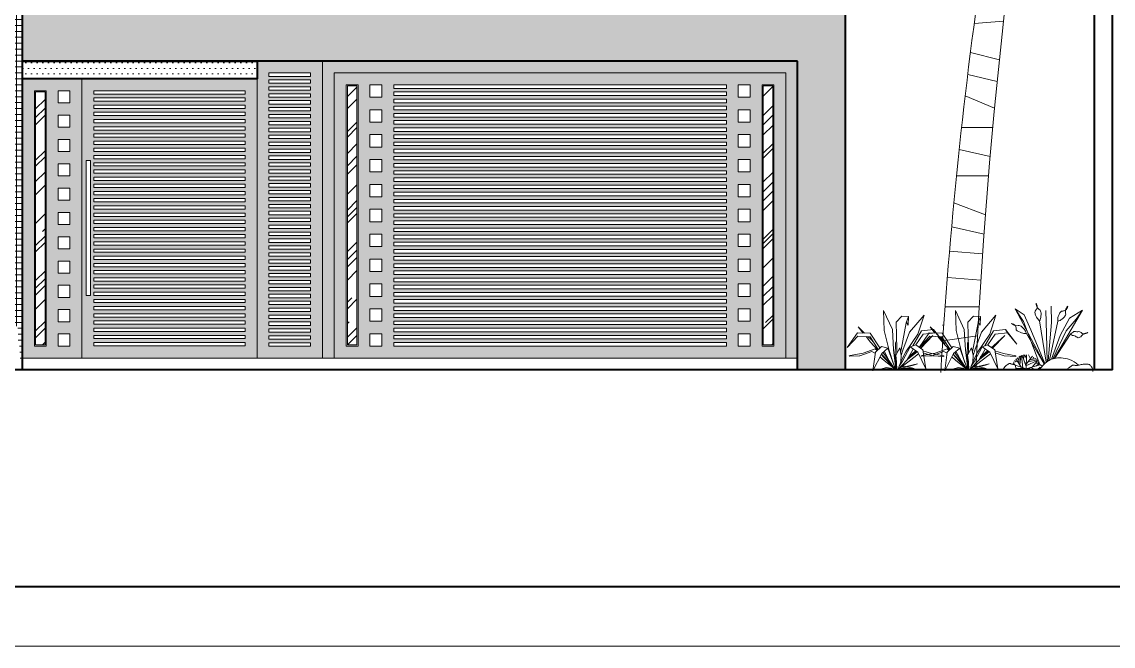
# Model space of a CAD drawing. Header units: millimetres. Extents: x 13204 to 24802, y 21209 to 40694.
# Drawn here: x 16033 to 16952, y 24804 to 25330 of the extents above; entities that cross this region are included whole.
import ezdxf

# ---------------------------------------------------------------- set-up
doc = ezdxf.new("R2010")
doc.units = ezdxf.units.MM
for name, color, linetype, lineweight in [('Hachura', 8, 'Continuous', 0), ('Layout', 6, 'Continuous', 15), ('Meia Parede', 11, 'Continuous', 40), ('Moveis', 6, 'Continuous', 13), ('Paredes', 1, 'Continuous', 40), ('PISO', 5, 'Continuous', 5), ('TEXTO', 4, 'Continuous', 5), ('Vegetação', 3, 'Continuous', 5)]:
    doc.layers.add(name, color=color, linetype=linetype, lineweight=lineweight)
doc.layers.add('HACHURAS', color=8, linetype='Continuous')
pattern_1 = [(45, (-10842.343, 7845.213), (21.552615, 57.47364), [381, -50.8, 127, -25.4]), (45, (-10827.436, 7878.08), (-41.847994, 5.92697), [76.2, -8.382, 152.4, -19.05]), (45, (-10848.63, 7869.46), (81.3611205, 105.428207), [203.2, -35.56, 101.6, -25.4])]

# ---------------------------------------------------------------- blocks, each defined once
blk = doc.blocks.new('Arv010')
at = {"layer": 'Vegetação', "color": 8}
for p, q in [((13.7, 2915.5), (-233.7, 2935.9)), ((-198.8, 2610.6), (45, 2672.3)), ((67.8, 2486.8), (-180.1, 2427.1)), ((-158.3, 2203.3), (89.1, 2308.4)), ((119.3, 2041.5), (-143, 2039.3)), ((-121.4, 1796.5), (139.4, 1855.9)), ((162.2, 1634.3), (-107.6, 1633.3)), ((-81.6, 1306.7), (184.3, 1407.5)), ((203, 1205.1), (-69.4, 1143.6)), ((-57.7, 978), (220.9, 1000)), ((239.3, 776.5), (-42.8, 755.2)), ((-28.8, 529.9), (258, 531.5)), ((280.2, 377.3), (269.1, 377.3)), ((278.1, 244.7), (-14.8, 286))]:
    blk.add_line(p, q, dxfattribs=at)
for centre, radius, start, end in [((-41385.2, -2531.9), 41755.8, 3.44774, 13.30597), ((-47862.7, -2331.8), 47919.5, 2.78914, 11.13741)]:
    blk.add_arc(centre, radius, start, end, dxfattribs=at)
blk = doc.blocks.new('Arb037')
at = {"layer": 'Vegetação', "color": 8}
for points in [[(-43, 411.7, 0.039251), (-35.6, 431.2, 0.049088), (-32.4, 447.6, 0.038707), (-32, 478.5, 0.078335), (-35.4, 493.5, 0.166205), (-47.3, 507.5, -0.119053), (-65.4, 525.1, -0.064945), (-72.2, 539.9, -0.052013), (-76.2, 559.9), (-76.2, 559.9, -0.077173), (-67.3, 541.7, -0.094047), (-65.4, 525.1, -0.190917), (-76.7, 501.8, 0.242983), (-83.8, 482.2, 0.059127), (-79.9, 466.6, 0.035609), (-68.8, 442.4, 0.048452), (-58.4, 427.3, 0.040767)], [(174.8, 482.5, -0.166205), (173.3, 464.2, -0.078335), (165.1, 451.2, -0.038707), (142.9, 429.6, -0.049088), (129.1, 420.2, -0.039251), (110.1, 411.7, -0.040767), (110.2, 433.6, -0.048452), (113.6, 451.7, -0.035609), (122.8, 476.7, -0.059127), (131, 490.4, -0.242983), (149.9, 499.2, 0.190917), (174.5, 507.7, -0.064945), (180.1, 523, -0.052013), (191.4, 539.9), (191.4, 539.9, -0.077173), (184.8, 520.8, -0.094047), (174.5, 507.7, 0.119053)]]:
    blk.add_lwpolyline(points, format="xyb", close=True, dxfattribs=at)
for points in [[(9.7, 54.8), (-115.8, 335.7), (-172.6, 459), (-249.3, 509.8), (-178.5, 402.5), (-30.9, 44.1), (-11.7, 31.4)], [(5.9, 51.1), (-249.3, 509.8)], [(7.7, 501), (18.1, 302.7), (30, 71.3)], [(38, 76.8), (57.1, 399.1), (51.9, 536.8)], [(75.4, 94.9), (181.7, 332), (265.6, 433), (316.4, 509.8), (209, 439), (132.2, 291.4), (63.8, 90.5)], [(87.5, 98.5), (316.4, 509.8)], [(21.7, 65.2), (-43, 411.7), (-43, 411.7)], [(48.8, 83.1), (110.1, 411.7), (110.1, 411.7)], [(-239.7, 34.3), (-147.5, 4.4), (-147.5, 124.4)], [(-208.8, 79.1), (-224.7, 96.3)], [(-210.2, 51.7), (-207.4, 108.4)], [(-207.8, 99.4), (-200.5, 112)], [(-200.6, 38.2), (-193.2, 115.3)], [(-173.9, 9.4), (-187.6, 117.4)], [(-147.5, 24.4), (-182.7, 119.1)], [(-171, 87.7), (-165.8, 123)], [(-170.3, 94.9), (-160, 123.7)], [(-165.6, 108.1), (-170.2, 122.2)], [(-147.5, 96.1), (-158.9, 123.8)], [(-147.5, 44.4), (-96.2, 112.8)], [(-112.3, 91.3), (-128.3, 122.8)], [(-121.8, 78.6), (-67.1, 93.4)], [(-95.4, 85.8), (-83.9, 106.1)], [(-32.9, -0.2), (-24.5, 13.7), (-15.7, 26.4), (-6.5, 38), (3.1, 48.5), (13, 57.9), (23.2, 66.4), (33.6, 74), (44.3, 80.7), (55.1, 86.5), (66.3, 91.6), (77.9, 95.8), (90, 99.2), (102.8, 101.7), (116.3, 103.4), (130.8, 104.2), (146.2, 104.1), (162.7, 103.1), (180.2, 100.9), (198.3, 97.2), (217, 91.9), (236, 84.5), (255.2, 74.8), (274.3, 62.6), (293.2, 47.5)], [(-256.3, 39.7), (-261.6, 41.4)], [(-246.2, 39.6), (-256.4, 54.8)], [(-219.3, 64.7), (-254.2, 59.3)], [(-236.7, 62), (-244.2, 75.4)], [(-234.8, 32.7), (-238.9, 32.4)], [(-185.5, 16.7), (-234.8, 86.7)], [(-166.5, 10.5), (-233.4, 7.7)], [(-150.8, 31), (-52.4, 77.5)], [(-149.1, 2.2), (-147.5, 4.4), (-146, 2.2)], [(-147.5, 4.4), (-33.4, 41.4)], [(-131.8, 65.3), (-56.1, 82.1)], [(-120.7, 13.1), (-110.4, 2.2)], [(-109.5, 16.7), (-67, 2.2)], [(-95, 19.8), (-51.3, 76.2)], [(-84.6, 8.2), (-81.1, 2.2)], [(-75.7, 91.1), (-61.5, 88.1)], [(-69, 2.9), (-68.5, 2.2)], [(-68.4, 54.1), (-37.8, 53.1)], [(-60.2, 32.7), (-37.4, 52.2)], [(-54.4, 53.6), (-42.4, 62.3)], [(-49.4, 2.2), (-28.9, 22.7)], [(-21, 18.7), (-32.2, 22.2)]]:
    blk.add_lwpolyline(points, dxfattribs=at)
for points in [[(4.2, 49.5), (-151.2, 303.5), (-151.2, 303.5, 0.039251), (-159.7, 322.5, 0.049088), (-169.1, 336.3, 0.038707), (-190.7, 358.5, 0.078335), (-203.7, 366.7, 0.166205), (-222, 368.2, -0.119053), (-247.2, 367.9, -0.064945), (-262.5, 373.5, -0.052013), (-279.4, 384.8), (-279.4, 384.8, -0.077173), (-260.3, 378.2, -0.094047), (-247.2, 367.9, -0.190917), (-238.7, 343.4, 0.242983), (-229.9, 324.5), (-191.2, 307, 0.048452), (-173.1, 303.6, 0.040767), (-151.2, 303.5)], [(93.8, 99.9), (218.3, 303.5), (218.3, 303.5, 0.039251), (237.8, 296, 0.049088), (254.1, 292.9, 0.034828), (285.1, 277.9, 0.078335), (300.1, 281.2, 0.166205), (314.1, 293.1, -0.119053), (331.7, 311.2, 0.094047), (348.3, 313.1, 0.077173), (366.4, 322.1), (366.4, 322.1, 0.052013), (346.5, 318.1, 0.064945), (331.7, 311.2, -0.190917), (308.4, 322.5, 0.242983), (288.8, 329.7, 0.059127), (273.2, 325.8, 0.038843), (249, 329.2, 0.048452), (233.9, 318.8, 0.040767), (218.3, 303.5)], [(-234, -2.7, 0.037392), (-233.3, 6.1, 0.040324), (-234, 14.3, 0.054937), (-239.3, 33.4, 0.167407), (-243.7, 38.5, 0.172038), (-252.2, 40.1, -0.10894), (-265.5, 40.9, -0.075464), (-275.3, 45.4, 0.105818), (-282.5, 48.2, 0.16456), (-289.7, 47, 0.040545), (-314, 31.2, 0.055048), (-326.9, 18.8, 0.049153), (-338.2, 2.2)], [(415.4, -2.7, 0.06443), (411.4, 17.6, 0.074294), (403.3, 33.7, 0.041811), (388.5, 51.1, 0.117717), (381.5, 55.5, 0.079253), (367.5, 57.7, 0.032319), (333, 55.5, 0.040878), (297.8, 47.9, -0.057332), (272.4, 43.3, -0.090347), (259.2, 44.9, 0.109318), (248.2, 45.8, 0.103528), (239.7, 42.7, 0.032795), (216.7, 26.4, 0.050607), (205.9, 15.6, 0.040189), (194.9, -0.2)]]:
    blk.add_lwpolyline(points, format="xyb", dxfattribs=at)
blk = doc.blocks.new('Arb039')
at = {"layer": 'Vegetação', "color": 8, "linetype": 'Continuous'}
for points in [[(-64.7, 162.8), (-32.4, 60.7), (-64.7, 162.8), (-107.1, 332.3), (-112.2, 499.9), (-38.4, 339.5), (-28.5, 168.2), (-8.5, 9.7), (-28.5, 168.2)], [(50.6, 165.5), (106.1, 316.9), (228.4, 461), (177.1, 300.2), (75.8, 151.3), (34.1, 69.7), (75.8, 151.3)], [(-1.6, 176), (-7.2, 401.7), (40, 451.7), (97.3, 448.3), (95.6, 377.9), (97.3, 448.3), (78.6, 395.8), (34.9, 167.5), (31.1, 146.2)], [(40, 451.7), (97.3, 448.3)], [(-4.5, -1.9), (-11.4, -0.3), (-4.5, -1.9), (-20.7, 6.9), (-53.6, 14.5), (-53.2, 14.3), (-53.6, 14.5), (-20.7, 6.9), (-53.6, 14.5), (-20.7, 6.9)], [(-48.6, 13.3), (-28.8, 5.8)], [(145.8, 11.1), (86.9, 25.4), (145.8, 11.1), (87.8, 15.4)]]:
    blk.add_lwpolyline(points, dxfattribs=at)
for points in [[(97.3, 448.3), (40, 451.7)], [(79.7, 399), (95.6, 377.9)], [(-332.5, 311.6), (-418, 189.3), (-329.1, 282.8), (-418, 189.3)], [(-224.8, 308.5), (-142.9, 185.6), (-224.8, 308.5), (-332.5, 311.6)], [(-226, 278.4), (-329.1, 282.8), (-226, 278.4), (-156.9, 172.7)], [(-326.6, 361.9), (-284.9, 310.2), (-326.6, 361.9), (-273, 309.9)], [(-222.4, 232.8), (-260.4, 279.8)], [(-241.2, 279), (-217, 255.6)], [(206.7, 329.7), (134.9, 202.4)], [(160.3, 210.1), (221.2, 300.5)], [(301.9, 290.2), (209.2, 204.5), (301.9, 290.2), (200.6, 182.1)], [(308.6, 338.8), (206.7, 329.7)], [(221.2, 300.5), (326.8, 311.4)], [(326.8, 311.4), (308.6, 338.8)], [(326.8, 311.4), (308.6, 338.8)], [(308.6, 338.8), (405.1, 216.6)], [(405.1, 216.6), (326.8, 311.4)], [(-222.4, 232.8), (-162.3, 167.6)], [(-194.8, 230.7), (-217, 255.6)], [(-130.5, 197.1), (-181.7, 149.6), (-130.5, 197.1), (-76.5, 183.8)], [(-76.5, 183.8), (-130.5, 197.1)], [(-128.1, 139), (-76.5, 183.8)], [(-33.7, 63.9), (-76.5, 183.8)], [(-12, 229), (-14.2, 117.4)], [(-3.7, 243.4), (-12, 229), (-3.7, 243.4), (-3.3, 243.3)], [(23.5, 184.7), (-10.5, 123.4), (23.5, 184.7), (35.3, 124.7)], [(111.2, 192.8), (47.2, 73.2)], [(111.2, 192.8), (175.6, 149.5), (111.2, 192.8), (158.1, 211.7), (217.6, 169.3), (158.1, 211.7)], [(158.1, 211.7), (111.2, 192.8)], [(190.6, 188.5), (209.2, 204.5)], [(-312.7, 119.2), (-311.4, 119.9), (-312.7, 119.2), (-401.1, 116.3), (-392.8, 120.2), (-401.1, 116.3)], [(-283.7, 140.9), (-392.8, 120.2)], [(-312.7, 119.2), (-210, 154.5)], [(-182, 177.6), (-283.7, 140.8)], [(-210, 154.5), (-182.7, 141.7)], [(-202.6, -6.6), (-181.7, 149.6)], [(-128.1, 139), (-202.6, -6.6)], [(-166.3, 163.9), (-182, 177.6)], [(-143.3, 109.2), (-108.2, 80.2)], [(-130.8, 132.9), (-131.1, 133.1)], [(-115.6, 109.6), (-131, 133.2)], [(-128.2, 130.6), (-108.7, 109.4)], [(-103.2, 128.1), (-119.5, 146.4)], [(-108.5, 134.1), (-117.7, 148)], [(-32.8, 22.3), (-115.6, 109.6)], [(-108.7, 109.4), (-18.3, 5.6)], [(-108.1, 156.3), (-64.5, 76.8)], [(-46.4, 49.4), (-103.2, 128.1)], [(-14.2, 117.4), (-5.9, 12)], [(-10.5, 123.4), (-3.7, 67.9)], [(-1.4, 139.9), (-1.6, 176)], [(34.1, 68.4), (35.3, 124.7)], [(50.6, 165.5), (35.3, 121.4)], [(83.8, 81.7), (137.3, 175.3)], [(171.3, 152.4), (92.9, 90.5)], [(95.5, 102.2), (165, 155.9)], [(104.2, 114.3), (99, 108.3)], [(104.2, 114.3), (99, 108.3), (104.2, 114.3), (99.2, 108.7)], [(102.4, 73), (182.7, 134.7)], [(158.5, 161), (104.2, 114.3)], [(243.4, 8.2), (175.6, 149.5), (243.4, 8.2), (217.6, 169.3)], [(292.2, 138), (218.8, 161.3)], [(221.7, 143.5), (298.6, 118.7)], [(292.2, 138), (292.5, 137.1)], [(394.6, 117), (292.2, 138)], [(298.6, 118.7), (395.3, 111.4)], [(395.3, 111.4), (394.6, 117)], [(-108.2, 80.2), (-107.1, 81)], [(-108.2, 80.2), (-24.2, 12.4)], [(-55.7, 63.5), (-74.9, 88.9)], [(-64.5, 76.8), (-16.8, 4.8)], [(-33.7, 63.9), (-33.9, 64)], [(-9.3, 0.7), (-33.7, 63.9)], [(-18.6, 6), (-18.9, 5.9)], [(-12.4, 8.8), (-8.5, 9.7)], [(-1.8, 10.8), (-0.5, 9.7), (-1.8, 10.8), (-12, 7.9)], [(-8.7, 11.5), (-4, 11.8)], [(-5.9, 12), (-0.6, 11.4)], [(0, 0), (-3.7, 67.9), (0, 0), (8.1, 0.6)], [(34.1, 68.4), (8, 0.4)], [(61.7, 18.9), (8.1, 0.6)], [(13.1, 4.6), (8.3, 0.9)], [(9.1, 3.2), (83.8, 81.7)], [(89.4, 30.6), (13.1, 4.6)], [(13.4, 7.1), (102.4, 73)], [(15.9, 8.9), (29.3, 10.1)], [(47.2, 73.2), (19.4, 30)], [(30.2, 19.5), (66.9, 30.2)], [(38.5, 11), (87.8, 15.4)], [(89.4, 30.6), (61.7, 18.9), (139.7, 38.9), (171.8, 51.5), (89.4, 30.6), (171.8, 51.5), (139.7, 38.9), (61.7, 18.9), (89.4, 30.6), (87.8, 29.9)], [(66.9, 30.2), (79.8, 27.1)], [(83.8, 81.7), (83.5, 81.6)], [(92.9, 90.5), (83.8, 81.7)], [(92.9, 90.5), (93.4, 89.5)], [(171.8, 51.5), (139.7, 38.9)]]:
    blk.add_lwpolyline(points, close=True, dxfattribs=at)
at = {"layer": 'Vegetação', "color": 8}
blk.add_lwpolyline([(-156.7, -0.4), (-87.5, 20.5), (-156.7, -0.4), (-87.5, 20.5), (-53.6, 14.5), (-87.5, 20.5), (-156.7, -0.4), (-81.7, 10.4), (-28.8, 5.8), (-11.4, -0.3), (-4.5, -1.9), (-1.8, -2.1), (8.8, 0.6), (-1.8, -2.1), (8.8, 0.6), (-1.8, -2.1)], dxfattribs=at)

msp = doc.modelspace()

# ---------------------------------------------------------------- hatches: boundary and pattern name
at = {"layer": 'Hachura'}
h = msp.add_hatch(dxfattribs=at)
h.set_pattern_fill('_USER', color=256, scale=5, style=0, double=1, pattern_type=0)
h.set_pattern_definition([(0, (15868.604, 25036.5585), (0, 5), []), (90, (15868.604, 25036.5585), (-5, 3e-16), [])])
h.paths.add_polyline_path([(15980.58, 25036.56), (15980.75, 25044.14), (15981.1, 25053.46), (15981.79, 25056.05), (15982.65, 25060.72), (15983, 25064.69), (15983.69, 25067.28), (15985.59, 25072.81), (15986.97, 25076.44), (15990.25, 25080.41), (15992.84, 25082.66), (15997.5, 25086.11), (16001.12, 25086.98), (16006.82, 25088.18), (16013.55, 25086.28), (16019.76, 25083.52), (16023.82, 25077.39), (16026.84, 25075.92), (16029.95, 25071.26), (16029.95, 25060.49), (16030.98, 25057.61), (16030.98, 25054.15), (16031.27, 25052.73), (16031.41, 25049.17), (16032.02, 25044.83), (16033.37, 25042.13), (16032.54, 25040.34), (16032.54, 25036.56), (16033.6, 25036.56), (16033.6, 26976.56), (15868.6, 26976.56), (15868.6, 26926.56), (15948.6, 26926.56), (15948.6, 26771.56), (15868.6, 26771.56), (15868.6, 26529.56), (15948.6, 26529.56), (15948.6, 26474.56), (15868.6, 26474.56), (15868.6, 26234.56), (15948.6, 26234.56), (15948.6, 26179.56), (15868.6, 26179.56), (15868.6, 25939.56), (15948.6, 25939.56), (15948.6, 25884.56), (15868.6, 25884.56), (15868.6, 25644.56), (15948.6, 25644.56), (15948.6, 25589.56), (15868.6, 25589.56), (15868.6, 25340.46), (15948.6, 25340.46), (15948.6, 25296.56), (15868.6, 25296.56), (15868.6, 25036.56), (15868.78, 25044.14), (15869.12, 25053.46), (15869.81, 25056.05), (15870.68, 25060.72), (15871.02, 25064.69), (15871.71, 25067.28), (15873.61, 25072.81), (15874.99, 25076.44), (15878.27, 25080.41), (15880.86, 25082.66), (15885.52, 25086.11), (15889.14, 25086.98), (15894.84, 25088.18), (15901.57, 25086.28), (15907.79, 25083.52), (15911.84, 25077.39), (15914.86, 25075.92), (15917.97, 25071.26), (15917.97, 25060.49), (15919.01, 25057.61), (15919.01, 25054.15), (15919.29, 25052.73), (15919.43, 25049.17), (15920.04, 25044.83), (15921.39, 25042.13), (15920.56, 25040.34), (15920.56, 25036.56), (15925.1, 25036.56), (15925.27, 25044.14), (15925.61, 25053.46), (15926.3, 25056.05), (15927.17, 25060.72), (15927.51, 25064.69), (15928.2, 25067.28), (15930.1, 25072.81), (15931.48, 25076.44), (15934.76, 25080.41), (15937.35, 25082.66), (15942.01, 25086.11), (15945.64, 25086.98), (15951.33, 25088.18), (15958.06, 25086.28), (15964.28, 25083.52), (15968.33, 25077.39), (15971.36, 25075.92), (15974.46, 25071.26), (15974.46, 25060.49), (15975.5, 25057.61), (15975.5, 25054.15), (15975.78, 25052.73), (15975.92, 25049.17), (15976.53, 25044.83), (15977.88, 25042.13), (15977.05, 25040.34), (15977.05, 25036.56)])
at = {"layer": 'HACHURAS'}
h = msp.add_hatch(color=256, dxfattribs=at)
h.dxf.hatch_style = 1
h.paths.add_polyline_path([(16286.1, 25296.56), (16231.1, 25296.56), (16231.1, 25281.56), (16231.1, 25046.56), (16286.1, 25046.56)])
h.paths.add_polyline_path([(16276.1, 25193.39), (16276.1, 25190.48), (16241.1, 25190.48), (16241.1, 25193.39)], flags=16)
h.paths.add_polyline_path([(16276.1, 25196.31), (16241.1, 25196.31), (16241.1, 25199.22), (16276.1, 25199.22)], flags=16)
h.paths.add_polyline_path([(16276.1, 25187.57), (16276.1, 25184.66), (16241.1, 25184.66), (16241.1, 25187.57)], flags=16)
h.paths.add_polyline_path([(16276.1, 25202.13), (16241.1, 25202.13), (16241.1, 25205.04), (16276.1, 25205.04)], flags=16)
h.paths.add_polyline_path([(16276.1, 25181.75), (16276.1, 25178.84), (16241.1, 25178.84), (16241.1, 25181.75)], flags=16)
h.paths.add_polyline_path([(16276.1, 25207.95), (16241.1, 25207.95), (16241.1, 25210.86), (16276.1, 25210.86)], flags=16)
h.paths.add_polyline_path([(16276.1, 25175.93), (16276.1, 25173.01), (16241.1, 25173.01), (16241.1, 25175.93)], flags=16)
h.paths.add_polyline_path([(16276.1, 25213.77), (16241.1, 25213.77), (16241.1, 25216.69), (16276.1, 25216.69)], flags=16)
h.paths.add_polyline_path([(16276.1, 25170.1), (16276.1, 25167.19), (16241.1, 25167.19), (16241.1, 25170.1)], flags=16)
h.paths.add_polyline_path([(16276.1, 25219.6), (16241.1, 25219.6), (16241.1, 25222.51), (16276.1, 25222.51)], flags=16)
h.paths.add_polyline_path([(16276.1, 25164.28), (16276.1, 25161.37), (16241.1, 25161.37), (16241.1, 25164.28)], flags=16)
h.paths.add_polyline_path([(16276.1, 25225.42), (16241.1, 25225.42), (16241.1, 25228.33), (16276.1, 25228.33)], flags=16)
h.paths.add_polyline_path([(16276.1, 25158.46), (16276.1, 25155.55), (16241.1, 25155.55), (16241.1, 25158.46)], flags=16)
h.paths.add_polyline_path([(16276.1, 25231.24), (16241.1, 25231.24), (16241.1, 25234.15), (16276.1, 25234.15)], flags=16)
h.paths.add_polyline_path([(16276.1, 25152.63), (16276.1, 25149.72), (16241.1, 25149.72), (16241.1, 25152.63)], flags=16)
h.paths.add_polyline_path([(16276.1, 25237.06), (16241.1, 25237.06), (16241.1, 25239.98), (16276.1, 25239.98)], flags=16)
h.paths.add_polyline_path([(16276.1, 25146.81), (16276.1, 25143.9), (16241.1, 25143.9), (16241.1, 25146.81)], flags=16)
h.paths.add_polyline_path([(16276.1, 25242.89), (16241.1, 25242.89), (16241.1, 25245.8), (16276.1, 25245.8)], flags=16)
h.paths.add_polyline_path([(16276.1, 25140.99), (16276.1, 25138.08), (16241.1, 25138.08), (16241.1, 25140.99)], flags=16)
h.paths.add_polyline_path([(16276.1, 25248.71), (16241.1, 25248.71), (16241.1, 25251.62), (16276.1, 25251.62)], flags=16)
h.paths.add_polyline_path([(16276.1, 25135.17), (16276.1, 25132.25), (16241.1, 25132.25), (16241.1, 25135.17)], flags=16)
h.paths.add_polyline_path([(16276.1, 25254.53), (16241.1, 25254.53), (16241.1, 25257.44), (16276.1, 25257.44)], flags=16)
h.paths.add_polyline_path([(16276.1, 25129.34), (16276.1, 25126.43), (16241.1, 25126.43), (16241.1, 25129.34)], flags=16)
h.paths.add_polyline_path([(16276.1, 25260.36), (16241.1, 25260.36), (16241.1, 25263.27), (16276.1, 25263.27)], flags=16)
h.paths.add_polyline_path([(16276.1, 25123.52), (16276.1, 25120.61), (16241.1, 25120.61), (16241.1, 25123.52)], flags=16)
h.paths.add_polyline_path([(16276.1, 25266.18), (16241.1, 25266.18), (16241.1, 25269.09), (16276.1, 25269.09)], flags=16)
h.paths.add_polyline_path([(16276.1, 25117.7), (16276.1, 25114.79), (16241.1, 25114.79), (16241.1, 25117.7)], flags=16)
h.paths.add_polyline_path([(16276.1, 25272), (16241.1, 25272), (16241.1, 25274.91), (16276.1, 25274.91)], flags=16)
h.paths.add_polyline_path([(16276.1, 25111.87), (16276.1, 25108.96), (16241.1, 25108.96), (16241.1, 25111.87)], flags=16)
h.paths.add_polyline_path([(16276.1, 25277.82), (16241.1, 25277.82), (16241.1, 25280.74), (16276.1, 25280.74)], flags=16)
h.paths.add_polyline_path([(16276.1, 25106.05), (16276.1, 25103.14), (16241.1, 25103.14), (16241.1, 25106.05)], flags=16)
h.paths.add_polyline_path([(16276.1, 25283.65), (16241.1, 25283.65), (16241.1, 25286.56), (16276.1, 25286.56)], flags=16)
h.paths.add_polyline_path([(16276.1, 25100.23), (16276.1, 25097.32), (16241.1, 25097.32), (16241.1, 25100.23)], flags=16)
h.paths.add_polyline_path([(16276.1, 25094.41), (16276.1, 25091.5), (16241.1, 25091.5), (16241.1, 25094.41)], flags=16)
h.paths.add_polyline_path([(16276.1, 25088.58), (16276.1, 25085.67), (16241.1, 25085.67), (16241.1, 25088.58)], flags=16)
h.paths.add_polyline_path([(16276.1, 25082.76), (16276.1, 25079.85), (16241.1, 25079.85), (16241.1, 25082.76)], flags=16)
h.paths.add_polyline_path([(16276.1, 25076.94), (16276.1, 25074.03), (16241.1, 25074.03), (16241.1, 25076.94)], flags=16)
h.paths.add_polyline_path([(16276.1, 25071.12), (16276.1, 25068.2), (16241.1, 25068.2), (16241.1, 25071.12)], flags=16)
h.paths.add_polyline_path([(16276.1, 25065.29), (16276.1, 25062.38), (16241.1, 25062.38), (16241.1, 25065.29)], flags=16)
h.paths.add_polyline_path([(16276.1, 25059.47), (16276.1, 25056.56), (16241.1, 25056.56), (16241.1, 25059.47)], flags=16)
h = msp.add_hatch(color=256, dxfattribs=at)
h.dxf.hatch_style = 1
h.paths.add_polyline_path([(16296.1, 25286.56), (16676.1, 25286.56), (16676.1, 25046.56), (16686.1, 25046.56), (16686.1, 25296.56), (16286.1, 25296.56), (16286.1, 25046.56), (16296.1, 25046.56)])
h.paths.add_polyline_path([(16676.1, 25286.56), (16296.1, 25286.56), (16296.1, 25046.56), (16676.1, 25046.56)], flags=17)
h.paths.add_polyline_path([(16306.1, 25276.56), (16316.1, 25276.56), (16316.1, 25056.56), (16306.1, 25056.56)], flags=16)
h.paths.add_polyline_path([(16307.1, 25275.56), (16315.1, 25275.56), (16315.1, 25057.56), (16307.1, 25057.56)], flags=0)
h.paths.add_polyline_path([(16326.1, 25192.75), (16336.1, 25192.75), (16336.1, 25182.27), (16326.1, 25182.27)], flags=16)
h.paths.add_polyline_path([(16326.1, 25203.23), (16326.1, 25213.7), (16336.1, 25213.7), (16336.1, 25203.23)], flags=16)
h.paths.add_polyline_path([(16326.1, 25171.8), (16336.1, 25171.8), (16336.1, 25161.32), (16326.1, 25161.32)], flags=16)
h.paths.add_polyline_path([(16326.1, 25224.18), (16326.1, 25234.65), (16336.1, 25234.65), (16336.1, 25224.18)], flags=16)
h.paths.add_polyline_path([(16346.1, 25195.19), (16346.1, 25198.2), (16626.1, 25198.2), (16626.1, 25195.19)], flags=16)
h.paths.add_polyline_path([(16346.1, 25192.17), (16626.1, 25192.17), (16626.1, 25189.16), (16346.1, 25189.16)], flags=16)
h.paths.add_polyline_path([(16346.1, 25201.22), (16346.1, 25204.23), (16626.1, 25204.23), (16626.1, 25201.22)], flags=16)
h.paths.add_polyline_path([(16346.1, 25186.15), (16626.1, 25186.15), (16626.1, 25183.13), (16346.1, 25183.13)], flags=16)
h.paths.add_polyline_path([(16346.1, 25207.24), (16346.1, 25210.26), (16626.1, 25210.26), (16626.1, 25207.24)], flags=16)
h.paths.add_polyline_path([(16346.1, 25180.12), (16626.1, 25180.12), (16626.1, 25177.11), (16346.1, 25177.11)], flags=16)
h.paths.add_polyline_path([(16346.1, 25213.27), (16346.1, 25216.28), (16626.1, 25216.28), (16626.1, 25213.27)], flags=16)
h.paths.add_polyline_path([(16346.1, 25174.09), (16626.1, 25174.09), (16626.1, 25171.08), (16346.1, 25171.08)], flags=16)
h.paths.add_polyline_path([(16326.1, 25150.84), (16336.1, 25150.84), (16336.1, 25140.37), (16326.1, 25140.37)], flags=16)
h.paths.add_polyline_path([(16346.1, 25219.3), (16346.1, 25222.31), (16626.1, 25222.31), (16626.1, 25219.3)], flags=16)
h.paths.add_polyline_path([(16346.1, 25168.07), (16626.1, 25168.07), (16626.1, 25165.05), (16346.1, 25165.05)], flags=16)
h.paths.add_polyline_path([(16346.1, 25225.33), (16346.1, 25228.34), (16626.1, 25228.34), (16626.1, 25225.33)], flags=16)
h.paths.add_polyline_path([(16326.1, 25245.13), (16326.1, 25255.61), (16336.1, 25255.61), (16336.1, 25245.13)], flags=16)
h.paths.add_polyline_path([(16346.1, 25162.04), (16626.1, 25162.04), (16626.1, 25159.02), (16346.1, 25159.02)], flags=16)
h.paths.add_polyline_path([(16346.1, 25231.35), (16346.1, 25234.37), (16626.1, 25234.37), (16626.1, 25231.35)], flags=16)
h.paths.add_polyline_path([(16346.1, 25156.01), (16626.1, 25156.01), (16626.1, 25153), (16346.1, 25153)], flags=16)
h.paths.add_polyline_path([(16346.1, 25237.38), (16346.1, 25240.39), (16626.1, 25240.39), (16626.1, 25237.38)], flags=16)
h.paths.add_polyline_path([(16346.1, 25149.98), (16626.1, 25149.98), (16626.1, 25146.97), (16346.1, 25146.97)], flags=16)
h.paths.add_polyline_path([(16346.1, 25243.41), (16346.1, 25246.42), (16626.1, 25246.42), (16626.1, 25243.41)], flags=16)
h.paths.add_polyline_path([(16346.1, 25143.96), (16626.1, 25143.96), (16626.1, 25140.94), (16346.1, 25140.94)], flags=16)
h.paths.add_polyline_path([(16326.1, 25129.89), (16336.1, 25129.89), (16336.1, 25119.42), (16326.1, 25119.42)], flags=16)
h.paths.add_polyline_path([(16346.1, 25249.44), (16346.1, 25252.45), (16626.1, 25252.45), (16626.1, 25249.44)], flags=16)
h.paths.add_polyline_path([(16346.1, 25137.93), (16626.1, 25137.93), (16626.1, 25134.91), (16346.1, 25134.91)], flags=16)
h.paths.add_polyline_path([(16326.1, 25266.08), (16326.1, 25276.56), (16336.1, 25276.56), (16336.1, 25266.08)], flags=16)
h.paths.add_polyline_path([(16346.1, 25255.46), (16346.1, 25258.48), (16626.1, 25258.48), (16626.1, 25255.46)], flags=16)
h.paths.add_polyline_path([(16346.1, 25131.9), (16626.1, 25131.9), (16626.1, 25128.89), (16346.1, 25128.89)], flags=16)
h.paths.add_polyline_path([(16346.1, 25261.49), (16346.1, 25264.5), (16626.1, 25264.5), (16626.1, 25261.49)], flags=16)
h.paths.add_polyline_path([(16346.1, 25125.87), (16626.1, 25125.87), (16626.1, 25122.86), (16346.1, 25122.86)], flags=16)
h.paths.add_polyline_path([(16346.1, 25267.52), (16346.1, 25270.53), (16626.1, 25270.53), (16626.1, 25267.52)], flags=16)
h.paths.add_polyline_path([(16346.1, 25119.85), (16626.1, 25119.85), (16626.1, 25116.83), (16346.1, 25116.83)], flags=16)
h.paths.add_polyline_path([(16326.1, 25108.94), (16336.1, 25108.94), (16336.1, 25098.46), (16326.1, 25098.46)], flags=16)
h.paths.add_polyline_path([(16346.1, 25273.54), (16346.1, 25276.56), (16626.1, 25276.56), (16626.1, 25273.54)], flags=16)
h.paths.add_polyline_path([(16346.1, 25113.82), (16626.1, 25113.82), (16626.1, 25110.81), (16346.1, 25110.81)], flags=16)
h.paths.add_polyline_path([(16346.1, 25107.79), (16626.1, 25107.79), (16626.1, 25104.78), (16346.1, 25104.78)], flags=16)
h.paths.add_polyline_path([(16346.1, 25101.76), (16626.1, 25101.76), (16626.1, 25098.75), (16346.1, 25098.75)], flags=16)
h.paths.add_polyline_path([(16346.1, 25095.74), (16626.1, 25095.74), (16626.1, 25092.72), (16346.1, 25092.72)], flags=16)
h.paths.add_polyline_path([(16326.1, 25087.99), (16336.1, 25087.99), (16336.1, 25077.51), (16326.1, 25077.51)], flags=16)
h.paths.add_polyline_path([(16346.1, 25089.71), (16626.1, 25089.71), (16626.1, 25086.7), (16346.1, 25086.7)], flags=16)
h.paths.add_polyline_path([(16346.1, 25083.68), (16626.1, 25083.68), (16626.1, 25080.67), (16346.1, 25080.67)], flags=16)
h.paths.add_polyline_path([(16346.1, 25077.65), (16626.1, 25077.65), (16626.1, 25074.64), (16346.1, 25074.64)], flags=16)
h.paths.add_polyline_path([(16326.1, 25067.03), (16336.1, 25067.03), (16336.1, 25056.56), (16326.1, 25056.56)], flags=16)
h.paths.add_polyline_path([(16346.1, 25071.63), (16626.1, 25071.63), (16626.1, 25068.61), (16346.1, 25068.61)], flags=16)
h.paths.add_polyline_path([(16346.1, 25065.6), (16626.1, 25065.6), (16626.1, 25062.59), (16346.1, 25062.59)], flags=16)
h.paths.add_polyline_path([(16346.1, 25059.57), (16626.1, 25059.57), (16626.1, 25056.56), (16346.1, 25056.56)], flags=16)
h.paths.add_polyline_path([(16636.1, 25192.75), (16646.1, 25192.75), (16646.1, 25182.27), (16636.1, 25182.27)], flags=16)
h.paths.add_polyline_path([(16636.1, 25203.23), (16636.1, 25213.7), (16646.1, 25213.7), (16646.1, 25203.23)], flags=16)
h.paths.add_polyline_path([(16636.1, 25171.8), (16646.1, 25171.8), (16646.1, 25161.32), (16636.1, 25161.32)], flags=16)
h.paths.add_polyline_path([(16636.1, 25224.18), (16636.1, 25234.65), (16646.1, 25234.65), (16646.1, 25224.18)], flags=16)
h.paths.add_polyline_path([(16636.1, 25150.84), (16646.1, 25150.84), (16646.1, 25140.37), (16636.1, 25140.37)], flags=16)
h.paths.add_polyline_path([(16636.1, 25245.13), (16636.1, 25255.61), (16646.1, 25255.61), (16646.1, 25245.13)], flags=16)
h.paths.add_polyline_path([(16636.1, 25129.89), (16646.1, 25129.89), (16646.1, 25119.42), (16636.1, 25119.42)], flags=16)
h.paths.add_polyline_path([(16636.1, 25266.08), (16636.1, 25276.56), (16646.1, 25276.56), (16646.1, 25266.08)], flags=16)
h.paths.add_polyline_path([(16636.1, 25108.94), (16646.1, 25108.94), (16646.1, 25098.46), (16636.1, 25098.46)], flags=16)
h.paths.add_polyline_path([(16636.1, 25087.99), (16646.1, 25087.99), (16646.1, 25077.51), (16636.1, 25077.51)], flags=16)
h.paths.add_polyline_path([(16656.1, 25276.56), (16666.1, 25276.56), (16666.1, 25056.56), (16656.1, 25056.56)], flags=16)
h.paths.add_polyline_path([(16657.1, 25275.56), (16665.1, 25275.56), (16665.1, 25057.56), (16657.1, 25057.56)], flags=0)
h.paths.add_polyline_path([(16636.1, 25067.03), (16646.1, 25067.03), (16646.1, 25056.56), (16636.1, 25056.56)], flags=16)
h = msp.add_hatch(color=256, dxfattribs=at)
h.dxf.hatch_style = 1
h.paths.add_polyline_path([(16083.6, 25281.56), (16033.6, 25281.56), (16033.6, 25046.56), (16083.6, 25046.56)])
h.paths.add_polyline_path([(16073.6, 25169.18), (16073.6, 25158.94), (16063.6, 25158.94), (16063.6, 25169.18)], flags=16)
h.paths.add_polyline_path([(16073.6, 25179.42), (16063.6, 25179.42), (16063.6, 25189.65), (16073.6, 25189.65)], flags=16)
h.paths.add_polyline_path([(16053.6, 25056.56), (16043.6, 25056.56), (16043.6, 25271.56), (16053.6, 25271.56)], flags=16)
h.paths.add_polyline_path([(16073.6, 25148.7), (16073.6, 25138.46), (16063.6, 25138.46), (16063.6, 25148.7)], flags=16)
h.paths.add_polyline_path([(16052.6, 25057.56), (16044.6, 25057.56), (16044.6, 25270.56), (16052.6, 25270.56)], flags=0)
h.paths.add_polyline_path([(16073.6, 25199.89), (16063.6, 25199.89), (16063.6, 25210.13), (16073.6, 25210.13)], flags=16)
h.paths.add_polyline_path([(16073.6, 25128.23), (16073.6, 25117.99), (16063.6, 25117.99), (16063.6, 25128.23)], flags=16)
h.paths.add_polyline_path([(16073.6, 25220.37), (16063.6, 25220.37), (16063.6, 25230.61), (16073.6, 25230.61)], flags=16)
h.paths.add_polyline_path([(16073.6, 25107.75), (16073.6, 25097.51), (16063.6, 25097.51), (16063.6, 25107.75)], flags=16)
h.paths.add_polyline_path([(16073.6, 25240.84), (16063.6, 25240.84), (16063.6, 25251.08), (16073.6, 25251.08)], flags=16)
h.paths.add_polyline_path([(16073.6, 25087.27), (16073.6, 25077.03), (16063.6, 25077.03), (16063.6, 25087.27)], flags=16)
h.paths.add_polyline_path([(16073.6, 25261.32), (16063.6, 25261.32), (16063.6, 25271.56), (16073.6, 25271.56)], flags=16)
h.paths.add_polyline_path([(16073.6, 25066.8), (16073.6, 25056.56), (16063.6, 25056.56), (16063.6, 25066.8)], flags=16)
h = msp.add_hatch(color=256, dxfattribs=at)
h.dxf.hatch_style = 1
h.paths.add_polyline_path([(16231.1, 25281.56), (16083.6, 25281.56), (16083.6, 25046.56), (16231.1, 25046.56)])
h.paths.add_polyline_path([(16093.6, 25235.22), (16221.1, 25235.22), (16221.1, 25232.45), (16093.6, 25232.45)], flags=16)
h.paths.add_polyline_path([(16093.6, 25229.16), (16221.1, 25229.16), (16221.1, 25226.4), (16093.6, 25226.4)], flags=16)
h.paths.add_polyline_path([(16093.6, 25238.51), (16093.6, 25241.28), (16221.1, 25241.28), (16221.1, 25238.51)], flags=16)
h.paths.add_polyline_path([(16093.6, 25223.11), (16221.1, 25223.11), (16221.1, 25220.34), (16093.6, 25220.34)], flags=16)
h.paths.add_polyline_path([(16093.6, 25244.56), (16093.6, 25247.33), (16221.1, 25247.33), (16221.1, 25244.56)], flags=16)
h.paths.add_polyline_path([(16093.6, 25217.05), (16221.1, 25217.05), (16221.1, 25214.28), (16093.6, 25214.28)], flags=16)
h.paths.add_polyline_path([(16093.6, 25250.62), (16093.6, 25253.39), (16221.1, 25253.39), (16221.1, 25250.62)], flags=16)
h.paths.add_polyline_path([(16090.9, 25212.86), (16090.9, 25099.15), (16087.24, 25099.15), (16087.24, 25212.86)], flags=16)
h.paths.add_polyline_path([(16093.6, 25211), (16221.1, 25211), (16221.1, 25208.23), (16093.6, 25208.23)], flags=16)
h.paths.add_polyline_path([(16093.6, 25256.68), (16093.6, 25259.45), (16221.1, 25259.45), (16221.1, 25256.68)], flags=16)
h.paths.add_polyline_path([(16093.6, 25204.94), (16221.1, 25204.94), (16221.1, 25202.17), (16093.6, 25202.17)], flags=16)
h.paths.add_polyline_path([(16093.6, 25262.73), (16093.6, 25265.5), (16221.1, 25265.5), (16221.1, 25262.73)], flags=16)
h.paths.add_polyline_path([(16093.6, 25198.88), (16221.1, 25198.88), (16221.1, 25196.11), (16093.6, 25196.11)], flags=16)
h.paths.add_polyline_path([(16093.6, 25268.79), (16093.6, 25271.56), (16221.1, 25271.56), (16221.1, 25268.79)], flags=16)
h.paths.add_polyline_path([(16093.6, 25192.83), (16221.1, 25192.83), (16221.1, 25190.06), (16093.6, 25190.06)], flags=16)
h.paths.add_polyline_path([(16093.6, 25186.77), (16221.1, 25186.77), (16221.1, 25184), (16093.6, 25184)], flags=16)
h.paths.add_polyline_path([(16093.6, 25180.71), (16221.1, 25180.71), (16221.1, 25177.94), (16093.6, 25177.94)], flags=16)
h.paths.add_polyline_path([(16093.6, 25174.66), (16221.1, 25174.66), (16221.1, 25171.89), (16093.6, 25171.89)], flags=16)
h.paths.add_polyline_path([(16093.6, 25168.6), (16221.1, 25168.6), (16221.1, 25165.83), (16093.6, 25165.83)], flags=16)
h.paths.add_polyline_path([(16093.6, 25162.54), (16221.1, 25162.54), (16221.1, 25159.78), (16093.6, 25159.78)], flags=16)
h.paths.add_polyline_path([(16093.6, 25156.49), (16221.1, 25156.49), (16221.1, 25153.72), (16093.6, 25153.72)], flags=16)
h.paths.add_polyline_path([(16093.6, 25150.43), (16221.1, 25150.43), (16221.1, 25147.66), (16093.6, 25147.66)], flags=16)
h.paths.add_polyline_path([(16093.6, 25144.38), (16221.1, 25144.38), (16221.1, 25141.61), (16093.6, 25141.61)], flags=16)
h.paths.add_polyline_path([(16093.6, 25138.32), (16221.1, 25138.32), (16221.1, 25135.55), (16093.6, 25135.55)], flags=16)
h.paths.add_polyline_path([(16093.6, 25132.26), (16221.1, 25132.26), (16221.1, 25129.49), (16093.6, 25129.49)], flags=16)
h.paths.add_polyline_path([(16093.6, 25126.21), (16221.1, 25126.21), (16221.1, 25123.44), (16093.6, 25123.44)], flags=16)
h.paths.add_polyline_path([(16093.6, 25120.15), (16221.1, 25120.15), (16221.1, 25117.38), (16093.6, 25117.38)], flags=16)
h.paths.add_polyline_path([(16093.6, 25114.09), (16221.1, 25114.09), (16221.1, 25111.32), (16093.6, 25111.32)], flags=16)
h.paths.add_polyline_path([(16093.6, 25108.04), (16221.1, 25108.04), (16221.1, 25105.27), (16093.6, 25105.27)], flags=16)
h.paths.add_polyline_path([(16093.6, 25101.98), (16221.1, 25101.98), (16221.1, 25099.21), (16093.6, 25099.21)], flags=16)
h.paths.add_polyline_path([(16093.6, 25095.92), (16221.1, 25095.92), (16221.1, 25093.16), (16093.6, 25093.16)], flags=16)
h.paths.add_polyline_path([(16093.6, 25089.87), (16221.1, 25089.87), (16221.1, 25087.1), (16093.6, 25087.1)], flags=16)
h.paths.add_polyline_path([(16093.6, 25083.81), (16221.1, 25083.81), (16221.1, 25081.04), (16093.6, 25081.04)], flags=16)
h.paths.add_polyline_path([(16093.6, 25077.76), (16221.1, 25077.76), (16221.1, 25074.99), (16093.6, 25074.99)], flags=16)
h.paths.add_polyline_path([(16093.6, 25071.7), (16221.1, 25071.7), (16221.1, 25068.93), (16093.6, 25068.93)], flags=16)
h.paths.add_polyline_path([(16093.6, 25065.64), (16221.1, 25065.64), (16221.1, 25062.87), (16093.6, 25062.87)], flags=16)
h.paths.add_polyline_path([(16093.6, 25059.59), (16221.1, 25059.59), (16221.1, 25056.82), (16093.6, 25056.82)], flags=16)
h = msp.add_hatch(dxfattribs=at)
h.set_pattern_fill('AR-RROOF', color=256, angle=45, style=0)
h.set_pattern_definition([(45, (16307.104, 25057.558), (21.5526, 57.4736), [381, -50.8, 127, -25.4]), (45, (16322.01, 25090.426), (-41.848, 5.927), [76.2, -8.382, 152.4, -19.05]), (45, (16300.818, 25081.805), (81.3611, 105.4282), [203.2, -35.56, 101.6, -25.4])])
h.paths.add_polyline_path([(16315.1, 25275.56), (16307.1, 25275.56), (16307.1, 25057.56), (16315.1, 25057.56)])
h = msp.add_hatch(dxfattribs=at)
h.set_pattern_fill('AR-RROOF', color=256, angle=45, style=0)
h.set_pattern_definition(pattern_1)
h.paths.add_polyline_path([(16657.1, 25275.56), (16665.1, 25275.56), (16665.1, 25057.56), (16657.1, 25057.56)])
h = msp.add_hatch(dxfattribs=at)
h.set_pattern_fill('AR-RROOF', color=256, angle=45, style=0)
h.set_pattern_definition(pattern_1)
h.paths.add_polyline_path([(16052.6, 25270.56), (16044.6, 25270.56), (16044.6, 25057.56), (16052.6, 25057.56)])
at = {"layer": 'PISO'}
h = msp.add_hatch(dxfattribs=at)
h.set_pattern_fill('AR-SAND', color=256, scale=0.25, style=0)
h.set_pattern_definition([(37.5, (15178.604, 25036.558), (-0.40001, 12.23533), [0, -9.652, 0, -10.795, 0, -10.31875]), (7.5, (15178.604, 25036.558), (11.23808, 17.92063), [0, -5.207, 0, -8.6995, 0, -3.33375]), (327.5, (15170.793, 25036.558), (19.77481, 0.03593), [0, -3.175, 0, -11.43, 0, -14.9225]), (317.5, (15170.793, 25036.558), (19.08891, 5.57323), [0, -1.5875, 0, -7.493, 0, -8.5725])])
h.paths.add_polyline_path([(15178.6, 25340.46), (15178.6, 25036.56), (15218.6, 25036.56), (15218.6, 25296.56), (15948.6, 25296.56), (15948.6, 25340.46)])
h.paths.add_polyline_path([(16033.6, 25340.46), (16033.6, 25296.56), (16231.1, 25296.56), (16286.1, 25296.56), (16686.1, 25296.56), (16686.1, 25036.56), (16726.1, 25036.56), (16726.1, 25340.46)])
h = msp.add_hatch(dxfattribs=at)
h.set_pattern_fill('DOTS', color=256, scale=3, style=0)
h.set_pattern_definition([(0, (10588.133, 26771.5585), (2.38125, 4.7625), [0, -4.7625])])
h.paths.add_polyline_path([(16231.1, 25281.56), (16231.1, 25296.56), (16033.6, 25296.56), (16033.6, 25281.56)])

# ---------------------------------------------------------------- linework, layer by layer
at = {"layer": 'Meia Parede'}
for p, q in [((16033.6, 25036.56), (16033.6, 26976.56)), ((16726.1, 25340.46), (16726.1, 25036.56)), ((16686.1, 25296.56), (16033.6, 25296.56)), ((16686.1, 25036.56), (16686.1, 25296.56))]:
    msp.add_line(p, q, dxfattribs=at)
at = {"layer": 'Moveis'}
msp.add_line((16686.1, 25046.56), (16033.6, 25046.56), dxfattribs=at)
for points in [[(16231.1, 25296.56), (16286.1, 25296.56), (16286.1, 25046.56), (16231.1, 25046.56)], [(16286.1, 25296.56), (16686.1, 25296.56), (16686.1, 25046.56), (16286.1, 25046.56)], [(16083.6, 25281.56), (16033.6, 25281.56), (16033.6, 25046.56), (16083.6, 25046.56)], [(16083.6, 25281.56), (16231.1, 25281.56), (16231.1, 25046.56), (16083.6, 25046.56)]]:
    msp.add_lwpolyline(points, close=True, dxfattribs=at)
at = {"layer": 'Paredes'}
for p, q in [((16936.1, 25036.56), (16936.1, 25346.56)), ((16951.1, 25036.56), (16951.1, 25346.56)), ((16951.1, 25036.56), (14951.1, 25036.56)), ((21256.85, 24853.96), (14671.18, 24853.96))]:
    msp.add_line(p, q, dxfattribs=at)
msp.add_lwpolyline([(16033.6, 25296.56), (16231.1, 25296.56), (16231.1, 25281.56), (16033.6, 25281.56)], close=True, dxfattribs=at)
at = {"layer": 'PISO'}
for points in [[(16241.1, 25283.65), (16276.1, 25283.65), (16276.1, 25286.56), (16241.1, 25286.56)], [(16241.1, 25277.82), (16276.1, 25277.82), (16276.1, 25280.74), (16241.1, 25280.74)], [(16296.1, 25286.56), (16676.1, 25286.56), (16676.1, 25046.56), (16296.1, 25046.56)], [(16053.6, 25271.56), (16043.6, 25271.56), (16043.6, 25056.56), (16053.6, 25056.56)], [(16073.6, 25271.56), (16063.6, 25271.56), (16063.6, 25261.32), (16073.6, 25261.32)], [(16221.1, 25268.79), (16093.6, 25268.79), (16093.6, 25271.56), (16221.1, 25271.56)], [(16241.1, 25272), (16276.1, 25272), (16276.1, 25274.91), (16241.1, 25274.91)], [(16316.1, 25276.56), (16306.1, 25276.56), (16306.1, 25056.56), (16316.1, 25056.56)], [(16315.1, 25275.56), (16307.1, 25275.56), (16307.1, 25057.56), (16315.1, 25057.56)], [(16326.1, 25266.08), (16336.1, 25266.08), (16336.1, 25276.56), (16326.1, 25276.56)], [(16346.1, 25273.54), (16626.1, 25273.54), (16626.1, 25276.56), (16346.1, 25276.56)], [(16646.1, 25266.08), (16636.1, 25266.08), (16636.1, 25276.56), (16646.1, 25276.56)], [(16656.1, 25276.56), (16666.1, 25276.56), (16666.1, 25056.56), (16656.1, 25056.56)], [(16657.1, 25275.56), (16665.1, 25275.56), (16665.1, 25057.56), (16657.1, 25057.56)], [(16052.6, 25270.56), (16044.6, 25270.56), (16044.6, 25057.56), (16052.6, 25057.56)], [(16221.1, 25262.73), (16093.6, 25262.73), (16093.6, 25265.5), (16221.1, 25265.5)], [(16241.1, 25266.18), (16276.1, 25266.18), (16276.1, 25269.09), (16241.1, 25269.09)], [(16241.1, 25260.36), (16276.1, 25260.36), (16276.1, 25263.27), (16241.1, 25263.27)], [(16346.1, 25267.52), (16626.1, 25267.52), (16626.1, 25270.53), (16346.1, 25270.53)], [(16346.1, 25261.49), (16626.1, 25261.49), (16626.1, 25264.5), (16346.1, 25264.5)], [(16221.1, 25256.68), (16093.6, 25256.68), (16093.6, 25259.45), (16221.1, 25259.45)], [(16221.1, 25250.62), (16093.6, 25250.62), (16093.6, 25253.39), (16221.1, 25253.39)], [(16241.1, 25254.53), (16276.1, 25254.53), (16276.1, 25257.44), (16241.1, 25257.44)], [(16326.1, 25245.13), (16336.1, 25245.13), (16336.1, 25255.61), (16326.1, 25255.61)], [(16346.1, 25255.46), (16626.1, 25255.46), (16626.1, 25258.48), (16346.1, 25258.48)], [(16646.1, 25245.13), (16636.1, 25245.13), (16636.1, 25255.61), (16646.1, 25255.61)], [(16073.6, 25251.08), (16063.6, 25251.08), (16063.6, 25240.84), (16073.6, 25240.84)], [(16221.1, 25244.56), (16093.6, 25244.56), (16093.6, 25247.33), (16221.1, 25247.33)], [(16241.1, 25248.71), (16276.1, 25248.71), (16276.1, 25251.62), (16241.1, 25251.62)], [(16241.1, 25242.89), (16276.1, 25242.89), (16276.1, 25245.8), (16241.1, 25245.8)], [(16346.1, 25249.44), (16626.1, 25249.44), (16626.1, 25252.45), (16346.1, 25252.45)], [(16346.1, 25243.41), (16626.1, 25243.41), (16626.1, 25246.42), (16346.1, 25246.42)], [(16221.1, 25238.51), (16093.6, 25238.51), (16093.6, 25241.28), (16221.1, 25241.28)], [(16221.1, 25232.45), (16093.6, 25232.45), (16093.6, 25235.22), (16221.1, 25235.22)], [(16241.1, 25237.06), (16276.1, 25237.06), (16276.1, 25239.98), (16241.1, 25239.98)], [(16326.1, 25224.18), (16336.1, 25224.18), (16336.1, 25234.65), (16326.1, 25234.65)], [(16346.1, 25237.38), (16626.1, 25237.38), (16626.1, 25240.39), (16346.1, 25240.39)], [(16646.1, 25224.18), (16636.1, 25224.18), (16636.1, 25234.65), (16646.1, 25234.65)], [(16073.6, 25230.61), (16063.6, 25230.61), (16063.6, 25220.37), (16073.6, 25220.37)], [(16221.1, 25226.4), (16093.6, 25226.4), (16093.6, 25229.16), (16221.1, 25229.16)], [(16241.1, 25231.24), (16276.1, 25231.24), (16276.1, 25234.15), (16241.1, 25234.15)], [(16241.1, 25225.42), (16276.1, 25225.42), (16276.1, 25228.33), (16241.1, 25228.33)], [(16346.1, 25231.35), (16626.1, 25231.35), (16626.1, 25234.37), (16346.1, 25234.37)], [(16346.1, 25225.33), (16626.1, 25225.33), (16626.1, 25228.34), (16346.1, 25228.34)], [(16221.1, 25220.34), (16093.6, 25220.34), (16093.6, 25223.11), (16221.1, 25223.11)], [(16221.1, 25214.28), (16093.6, 25214.28), (16093.6, 25217.05), (16221.1, 25217.05)], [(16241.1, 25219.6), (16276.1, 25219.6), (16276.1, 25222.51), (16241.1, 25222.51)], [(16241.1, 25213.77), (16276.1, 25213.77), (16276.1, 25216.69), (16241.1, 25216.69)], [(16346.1, 25219.3), (16626.1, 25219.3), (16626.1, 25222.31), (16346.1, 25222.31)], [(16346.1, 25213.27), (16626.1, 25213.27), (16626.1, 25216.28), (16346.1, 25216.28)], [(16073.6, 25210.13), (16063.6, 25210.13), (16063.6, 25199.89), (16073.6, 25199.89)], [(16087.24, 25212.86), (16090.9, 25212.86), (16090.9, 25099.15), (16087.24, 25099.15)], [(16221.1, 25208.23), (16093.6, 25208.23), (16093.6, 25211), (16221.1, 25211)], [(16241.1, 25207.95), (16276.1, 25207.95), (16276.1, 25210.86), (16241.1, 25210.86)], [(16326.1, 25203.23), (16336.1, 25203.23), (16336.1, 25213.7), (16326.1, 25213.7)], [(16346.1, 25207.24), (16626.1, 25207.24), (16626.1, 25210.26), (16346.1, 25210.26)], [(16646.1, 25203.23), (16636.1, 25203.23), (16636.1, 25213.7), (16646.1, 25213.7)], [(16221.1, 25202.17), (16093.6, 25202.17), (16093.6, 25204.94), (16221.1, 25204.94)], [(16221.1, 25196.11), (16093.6, 25196.11), (16093.6, 25198.88), (16221.1, 25198.88)], [(16241.1, 25202.13), (16276.1, 25202.13), (16276.1, 25205.04), (16241.1, 25205.04)], [(16241.1, 25196.31), (16276.1, 25196.31), (16276.1, 25199.22), (16241.1, 25199.22)], [(16346.1, 25201.22), (16626.1, 25201.22), (16626.1, 25204.23), (16346.1, 25204.23)], [(16346.1, 25195.19), (16626.1, 25195.19), (16626.1, 25198.2), (16346.1, 25198.2)], [(16073.6, 25189.65), (16063.6, 25189.65), (16063.6, 25179.42), (16073.6, 25179.42)], [(16221.1, 25190.06), (16093.6, 25190.06), (16093.6, 25192.83), (16221.1, 25192.83)], [(16241.1, 25190.48), (16276.1, 25190.48), (16276.1, 25193.39), (16241.1, 25193.39)], [(16326.1, 25182.27), (16336.1, 25182.27), (16336.1, 25192.75), (16326.1, 25192.75)], [(16346.1, 25189.16), (16626.1, 25189.16), (16626.1, 25192.17), (16346.1, 25192.17)], [(16646.1, 25182.27), (16636.1, 25182.27), (16636.1, 25192.75), (16646.1, 25192.75)], [(16221.1, 25184), (16093.6, 25184), (16093.6, 25186.77), (16221.1, 25186.77)], [(16221.1, 25177.94), (16093.6, 25177.94), (16093.6, 25180.71), (16221.1, 25180.71)], [(16241.1, 25184.66), (16276.1, 25184.66), (16276.1, 25187.57), (16241.1, 25187.57)], [(16241.1, 25178.84), (16276.1, 25178.84), (16276.1, 25181.75), (16241.1, 25181.75)], [(16346.1, 25183.13), (16626.1, 25183.13), (16626.1, 25186.15), (16346.1, 25186.15)], [(16346.1, 25177.11), (16626.1, 25177.11), (16626.1, 25180.12), (16346.1, 25180.12)], [(16221.1, 25171.89), (16093.6, 25171.89), (16093.6, 25174.66), (16221.1, 25174.66)], [(16241.1, 25173.01), (16276.1, 25173.01), (16276.1, 25175.93), (16241.1, 25175.93)], [(16326.1, 25161.32), (16336.1, 25161.32), (16336.1, 25171.8), (16326.1, 25171.8)], [(16346.1, 25171.08), (16626.1, 25171.08), (16626.1, 25174.09), (16346.1, 25174.09)], [(16646.1, 25161.32), (16636.1, 25161.32), (16636.1, 25171.8), (16646.1, 25171.8)], [(16073.6, 25169.18), (16063.6, 25169.18), (16063.6, 25158.94), (16073.6, 25158.94)], [(16221.1, 25165.83), (16093.6, 25165.83), (16093.6, 25168.6), (16221.1, 25168.6)], [(16221.1, 25159.78), (16093.6, 25159.78), (16093.6, 25162.54), (16221.1, 25162.54)], [(16241.1, 25167.19), (16276.1, 25167.19), (16276.1, 25170.1), (16241.1, 25170.1)], [(16241.1, 25161.37), (16276.1, 25161.37), (16276.1, 25164.28), (16241.1, 25164.28)], [(16346.1, 25165.05), (16626.1, 25165.05), (16626.1, 25168.07), (16346.1, 25168.07)], [(16346.1, 25159.02), (16626.1, 25159.02), (16626.1, 25162.04), (16346.1, 25162.04)], [(16221.1, 25153.72), (16093.6, 25153.72), (16093.6, 25156.49), (16221.1, 25156.49)], [(16241.1, 25155.55), (16276.1, 25155.55), (16276.1, 25158.46), (16241.1, 25158.46)], [(16241.1, 25149.72), (16276.1, 25149.72), (16276.1, 25152.63), (16241.1, 25152.63)], [(16346.1, 25153), (16626.1, 25153), (16626.1, 25156.01), (16346.1, 25156.01)], [(16073.6, 25148.7), (16063.6, 25148.7), (16063.6, 25138.46), (16073.6, 25138.46)], [(16221.1, 25147.66), (16093.6, 25147.66), (16093.6, 25150.43), (16221.1, 25150.43)], [(16221.1, 25141.61), (16093.6, 25141.61), (16093.6, 25144.38), (16221.1, 25144.38)], [(16241.1, 25143.9), (16276.1, 25143.9), (16276.1, 25146.81), (16241.1, 25146.81)], [(16326.1, 25140.37), (16336.1, 25140.37), (16336.1, 25150.84), (16326.1, 25150.84)], [(16346.1, 25146.97), (16626.1, 25146.97), (16626.1, 25149.98), (16346.1, 25149.98)], [(16346.1, 25140.94), (16626.1, 25140.94), (16626.1, 25143.96), (16346.1, 25143.96)], [(16646.1, 25140.37), (16636.1, 25140.37), (16636.1, 25150.84), (16646.1, 25150.84)], [(16221.1, 25135.55), (16093.6, 25135.55), (16093.6, 25138.32), (16221.1, 25138.32)], [(16241.1, 25138.08), (16276.1, 25138.08), (16276.1, 25140.99), (16241.1, 25140.99)], [(16241.1, 25132.25), (16276.1, 25132.25), (16276.1, 25135.17), (16241.1, 25135.17)], [(16346.1, 25134.91), (16626.1, 25134.91), (16626.1, 25137.93), (16346.1, 25137.93)], [(16073.6, 25128.23), (16063.6, 25128.23), (16063.6, 25117.99), (16073.6, 25117.99)], [(16221.1, 25129.49), (16093.6, 25129.49), (16093.6, 25132.26), (16221.1, 25132.26)], [(16221.1, 25123.44), (16093.6, 25123.44), (16093.6, 25126.21), (16221.1, 25126.21)], [(16241.1, 25126.43), (16276.1, 25126.43), (16276.1, 25129.34), (16241.1, 25129.34)], [(16326.1, 25119.42), (16336.1, 25119.42), (16336.1, 25129.89), (16326.1, 25129.89)], [(16346.1, 25128.89), (16626.1, 25128.89), (16626.1, 25131.9), (16346.1, 25131.9)], [(16346.1, 25122.86), (16626.1, 25122.86), (16626.1, 25125.87), (16346.1, 25125.87)], [(16646.1, 25119.42), (16636.1, 25119.42), (16636.1, 25129.89), (16646.1, 25129.89)], [(16221.1, 25117.38), (16093.6, 25117.38), (16093.6, 25120.15), (16221.1, 25120.15)], [(16241.1, 25120.61), (16276.1, 25120.61), (16276.1, 25123.52), (16241.1, 25123.52)], [(16241.1, 25114.79), (16276.1, 25114.79), (16276.1, 25117.7), (16241.1, 25117.7)], [(16346.1, 25116.83), (16626.1, 25116.83), (16626.1, 25119.85), (16346.1, 25119.85)], [(16073.6, 25107.75), (16063.6, 25107.75), (16063.6, 25097.51), (16073.6, 25097.51)], [(16221.1, 25111.32), (16093.6, 25111.32), (16093.6, 25114.09), (16221.1, 25114.09)], [(16221.1, 25105.27), (16093.6, 25105.27), (16093.6, 25108.04), (16221.1, 25108.04)], [(16241.1, 25108.96), (16276.1, 25108.96), (16276.1, 25111.87), (16241.1, 25111.87)], [(16241.1, 25103.14), (16276.1, 25103.14), (16276.1, 25106.05), (16241.1, 25106.05)], [(16326.1, 25098.46), (16336.1, 25098.46), (16336.1, 25108.94), (16326.1, 25108.94)], [(16346.1, 25110.81), (16626.1, 25110.81), (16626.1, 25113.82), (16346.1, 25113.82)], [(16346.1, 25104.78), (16626.1, 25104.78), (16626.1, 25107.79), (16346.1, 25107.79)], [(16646.1, 25098.46), (16636.1, 25098.46), (16636.1, 25108.94), (16646.1, 25108.94)], [(16221.1, 25099.21), (16093.6, 25099.21), (16093.6, 25101.98), (16221.1, 25101.98)], [(16241.1, 25097.32), (16276.1, 25097.32), (16276.1, 25100.23), (16241.1, 25100.23)], [(16346.1, 25098.75), (16626.1, 25098.75), (16626.1, 25101.76), (16346.1, 25101.76)], [(16221.1, 25093.16), (16093.6, 25093.16), (16093.6, 25095.92), (16221.1, 25095.92)], [(16221.1, 25087.1), (16093.6, 25087.1), (16093.6, 25089.87), (16221.1, 25089.87)], [(16241.1, 25091.5), (16276.1, 25091.5), (16276.1, 25094.41), (16241.1, 25094.41)], [(16241.1, 25085.67), (16276.1, 25085.67), (16276.1, 25088.58), (16241.1, 25088.58)], [(16326.1, 25077.51), (16336.1, 25077.51), (16336.1, 25087.99), (16326.1, 25087.99)], [(16346.1, 25092.72), (16626.1, 25092.72), (16626.1, 25095.74), (16346.1, 25095.74)], [(16346.1, 25086.7), (16626.1, 25086.7), (16626.1, 25089.71), (16346.1, 25089.71)], [(16646.1, 25077.51), (16636.1, 25077.51), (16636.1, 25087.99), (16646.1, 25087.99)], [(16073.6, 25087.27), (16063.6, 25087.27), (16063.6, 25077.03), (16073.6, 25077.03)], [(16221.1, 25081.04), (16093.6, 25081.04), (16093.6, 25083.81), (16221.1, 25083.81)], [(16241.1, 25079.85), (16276.1, 25079.85), (16276.1, 25082.76), (16241.1, 25082.76)], [(16346.1, 25080.67), (16626.1, 25080.67), (16626.1, 25083.68), (16346.1, 25083.68)], [(16221.1, 25074.99), (16093.6, 25074.99), (16093.6, 25077.76), (16221.1, 25077.76)], [(16221.1, 25068.93), (16093.6, 25068.93), (16093.6, 25071.7), (16221.1, 25071.7)], [(16241.1, 25074.03), (16276.1, 25074.03), (16276.1, 25076.94), (16241.1, 25076.94)], [(16241.1, 25068.2), (16276.1, 25068.2), (16276.1, 25071.12), (16241.1, 25071.12)], [(16346.1, 25074.64), (16626.1, 25074.64), (16626.1, 25077.65), (16346.1, 25077.65)], [(16346.1, 25068.61), (16626.1, 25068.61), (16626.1, 25071.63), (16346.1, 25071.63)], [(16073.6, 25066.8), (16063.6, 25066.8), (16063.6, 25056.56), (16073.6, 25056.56)], [(16221.1, 25062.87), (16093.6, 25062.87), (16093.6, 25065.64), (16221.1, 25065.64)], [(16241.1, 25062.38), (16276.1, 25062.38), (16276.1, 25065.29), (16241.1, 25065.29)], [(16326.1, 25056.56), (16336.1, 25056.56), (16336.1, 25067.03), (16326.1, 25067.03)], [(16346.1, 25062.59), (16626.1, 25062.59), (16626.1, 25065.6), (16346.1, 25065.6)], [(16646.1, 25056.56), (16636.1, 25056.56), (16636.1, 25067.03), (16646.1, 25067.03)], [(16221.1, 25056.82), (16093.6, 25056.82), (16093.6, 25059.59), (16221.1, 25059.59)], [(16241.1, 25056.56), (16276.1, 25056.56), (16276.1, 25059.47), (16241.1, 25059.47)], [(16346.1, 25056.56), (16626.1, 25056.56), (16626.1, 25059.57), (16346.1, 25059.57)]]:
    msp.add_lwpolyline(points, close=True, dxfattribs=at)
at = {"layer": 'TEXTO'}
msp.add_line((21305.52, 24803.98), (14622.5, 24803.98), dxfattribs=at)

# ---------------------------------------------------------------- block references
at = {"layer": 'Layout', "color": 8, "yscale": 0.1, "zscale": 0.1}
for name, p, xscale in [('Arv010', (16836.06, 25036.56), -0.1), ('Arb039', (16769.69, 25036.56), 0.1), ('Arb039', (16830.19, 25036.56), 0.1)]:
    msp.add_blockref(name, p, dxfattribs=dict(at, xscale=xscale))
at = {"layer": 'Layout', "color": 8, "xscale": 0.1, "yscale": 0.1, "zscale": 0.1, "rotation": 358.6859426275317}
msp.add_blockref('Arb037', (16893.07, 25036.56), dxfattribs=at)

doc.saveas('drawing.dxf')
